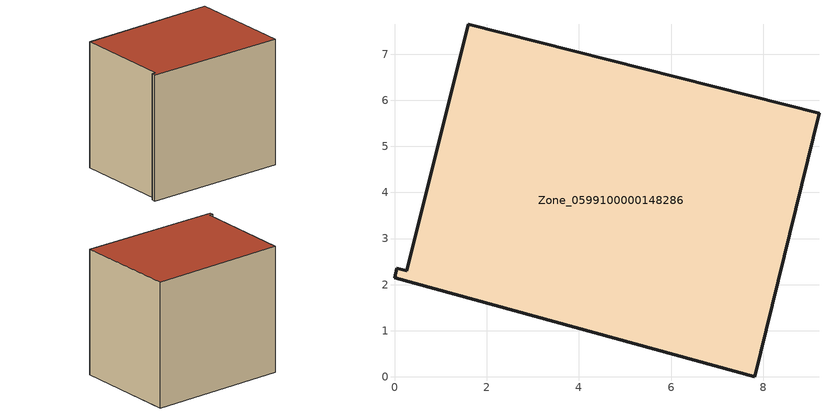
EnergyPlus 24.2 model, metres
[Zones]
Zone_0599100000148286
 floor ground (C_G): 7.81,0 0,2.15 0.05,2.35 0.26,2.3 1.6,7.65 9.21,5.72 z0
 wall outside (C_F): 0.26,2.3 0.05,2.35 0,2.15 7.81,0 9.21,5.72 1.6,7.65 0.26,2.3 z0:7.26
 roof outside (C_R): 9.21,5.72 1.6,7.65 0.26,2.3 0.05,2.35 0,2.15 7.81,0 z7.26
[BUILDING]
Pand.0599100000148286: North Axis=0; Terrain=City; Loads Convergence Tolerance Value=0.04; Temperature Convergence Tolerance Value=0.4; Solar Distribution=FullExterior; Maximum Number of Warmup Days=25; Minimum Number of Warmup Days=1
[Site:Location]
Rotterdam.The.Hague.AP_ZH_NLD Design_Conditions: Latitude=51.96; Longitude=4.45; Time Zone=1; Elevation=-4.5
[SITE:GROUNDTEMPERATURE:BUILDINGSURFACE]
18, 18, 18, 18, 18, 18, 18, 18, 18, 18, 18, 18
[MATERIAL] Thermal Absorptance=0.9; Solar Absorptance=0.7; Visible Absorptance=0.7
Name | Roughness | Thickness | Conductivity | Density | Specific Heat
G.TI.1946 | MediumSmooth | 0.15 | 1 | 540 | 1210
F.TI.1946 | Rough | 0.3 | 0.857143 | 1920 | 840
R.TI.1946 | MediumRough | 0.2 | 0.1 | 1500 | 1000
[CONSTRUCTION]
C_G: G.TI.1946
C_F: F.TI.1946
C_R: R.TI.1946
[ZONE]
Zone_0599100000148286: Type=1; Multiplier=1; Ceiling Height=Autocalculate; Volume=Autocalculate; Floor Area=autocalculate; Part of Total Floor Area=Yes
[ZONEINFILTRATION:DESIGNFLOWRATE]
Infil_Zone_0599100000148286: Zone or ZoneList or Space or SpaceList=Zone_0599100000148286; Schedule=AlwaysOn; Design Flow Rate Calculation Method=Flow/Area; Flow Rate per Floor Area=0.003; Constant Term Coefficient=1; Temperature Term Coefficient=0; Velocity Term Coefficient=0; Velocity Squared Term Coefficient=0
[HVACTEMPLATE:ZONE:IDEALLOADSAIRSYSTEM]
Zone_0599100000148286: Maximum Heating Supply Air Temperature=50; Minimum Cooling Supply Air Temperature=13; Maximum Heating Supply Air Humidity Ratio=0.0156; Minimum Cooling Supply Air Humidity Ratio=0.0077; Heating Limit=NoLimit; Cooling Limit=NoLimit; Dehumidification Control Type=ConstantSensibleHeatRatio; Cooling Sensible Heat Ratio=0.7; Dehumidification Setpoint=60; Humidification Control Type=None; Humidification Setpoint=30; Outdoor Air Method=None; Outdoor Air Flow Rate per Person=0.00944; Outdoor Air Flow Rate per Zone Floor Area=0; Outdoor Air Flow Rate per Zone=0; Demand Controlled Ventilation Type=None; Outdoor Air Economizer Type=NoEconomizer; Heat Recovery Type=None; Sensible Heat Recovery Effectiveness=0.7; Latent Heat Recovery Effectiveness=0.65
[ZONECONTROL:THERMOSTAT]
ThermostatControl_Zone_0599100000148286: Zone or ZoneList=Zone_0599100000148286; Control Type Schedule=DualSetpointControlType; Control 1=Thermostat_Zone_0599100000148286; Temperature Difference Between Cutout And Setpoint=0
[THERMOSTATSETPOINT:DUALSETPOINT]
Thermostat_Zone_0599100000148286: Heating Setpoint Temperature Schedule=HeatingSetpoint_Zone_0599100000148286; Cooling Setpoint Temperature Schedule=CoolingSetpoint_Zone_0599100000148286
[SCHEDULE:COMPACT]
HeatingSetpoint_Zone_0599100000148286: Through: 12/31, For: AllDays, Until: 24:00, 21
CoolingSetpoint_Zone_0599100000148286: Through: 12/31, For: AllDays, Until: 24:00, 24
DualSetpointControlType: Through: 12/31, For: AllDays, Until: 24:00, 4
AlwaysOn: Through: 12/31, For: AllDays, Until: 24:00, 1
